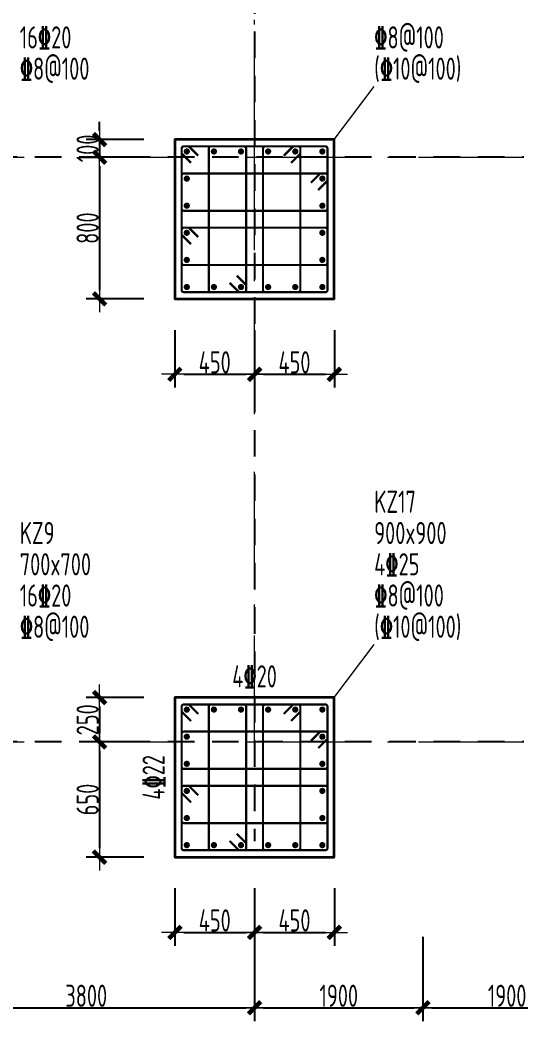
# Model space of a CAD drawing. Header units: millimetres. Extents: x 539196 to 807275, y 431843 to 1156631.
# Drawn here: x 617021 to 622629, y 869509 to 880808 of the extents above; entities that cross this region are included whole.
import ezdxf
from ezdxf.enums import TextEntityAlignment as Align

# ---------------------------------------------------------------- set-up
doc = ezdxf.new("R2010")
doc.units = ezdxf.units.MM
doc.header["$MEASUREMENT"] = 0
for name, pattern in [('DOTE', [2.42, 2, -0.2, 0.02, -0.2]), ('点划线', [1850, 1200, -300, 50, -300]), ('虚线', [500, 300, -200])]:
    doc.linetypes.add(name, pattern=pattern)
doc.layers.add('DOTE', color=1, linetype='DOTE')
for name, color, linetype, lineweight in [('柱原位标注', 7, 'Continuous', 18), ('柱尺寸标注', 3, 'Continuous', 18), ('柱标注引线', 2, 'Continuous', 18), ('柱箍筋', 1, 'Continuous', 25), ('柱纵筋', 1, 'Continuous', 70), ('柱集中标注', 2, 'Continuous', 18), ('砼柱', 2, 'Continuous', 35), ('网格', 9, '点划线', 18), ('轴线标注', 3, 'Continuous', 18)]:
    doc.layers.add(name, color=color, linetype=linetype, lineweight=lineweight)
doc.styles.add('样式 1_yjk_yjk_yjk_yjk', font='yjkeng.shx', dxfattribs={"width": 0.7, "bigfont": 'yjkchn.shx'})
doc.dimstyles.new('盈建科结构_yjk_yjk_yjk_yjk', dxfattribs={"dimscale": 100, "dimtxt": 2.5, "dimasz": 1, "dimexe": 1.5, "dimexo": 0.625, "dimgap": 0.1, "dimtad": 1, "dimdec": 0, "dimrnd": 1, "dimzin": 0, "dimdsep": 46, "dimtxsty": '样式 1_yjk_yjk_yjk_yjk', "dimblk": '_yjkbk', "dimblk1": 'ARCHTICK', "dimblk2": 'ARCHTICK', "dimcen": 0.09, "dimadec": 0, "dimazin": 0, "dimtfac": 1, "dimtdec": 4, "dimtix": 1, "dimtmove": 2, "dimatfit": 3, "dimfxl": 0, "dimtolj": 1, "dimtzin": 0, "dimarcsym": 0})

# ---------------------------------------------------------------- blocks, each defined once
blk = doc.blocks.new('_yjkbk')
blk.add_line((-1, 0), (1.5, 0))
blk.add_lwpolyline([(-0.7, -0.7, 0.5, 0.5, 0), (0.7, 0.7, 0.5, 0.5, 0)], format="xyseb")
blk = doc.blocks.new('*D1450')
at = {"layer": 'Defpoints', "color": 0}
for p in [(618768, 877659), (619668, 877659), (619668, 876809)]:
    blk.add_point(p, dxfattribs=at)
at = {"layer": '柱尺寸标注', "color": 0, "lineweight": -2}
for p, q in [((618768, 877309), (618768, 876659)), ((619668, 877309), (619668, 876659)), ((618868, 876809), (619568, 876809))]:
    blk.add_line(p, q, dxfattribs=at)
at = {"layer": '柱尺寸标注', "color": 0, "lineweight": -2, "xscale": 100, "yscale": 100, "zscale": 100, "rotation": 180}
blk.add_blockref('_yjkbk', (618768, 876809), dxfattribs=at)
at = {"layer": '柱尺寸标注', "color": 0, "lineweight": -2, "xscale": 100, "yscale": 100, "zscale": 100}
blk.add_blockref('_yjkbk', (619668, 876809), dxfattribs=at)
at = {"layer": '柱尺寸标注', "color": 0, "insert": (619218, 876944), "char_height": 250, "attachment_point": 5, "style": '样式 1_yjk_yjk_yjk_yjk'}
blk.add_mtext('\\A1;450', dxfattribs=at)
blk = doc.blocks.new('_ARCHTICK')
at = {"color": 0, "linetype": 'ByBlock', "const_width": 0.15}
blk.add_lwpolyline([(-0.5, -0.5), (0.5, 0.5)], dxfattribs=at)
blk = doc.blocks.new('*D1451')
at = {"layer": 'Defpoints', "color": 0}
for p in [(619668, 877659), (620568, 877659), (620568, 876809)]:
    blk.add_point(p, dxfattribs=at)
at = {"layer": '柱尺寸标注', "color": 0, "lineweight": -2}
for p, q in [((619668, 877309), (619668, 876659)), ((620568, 877309), (620568, 876659)), ((619768, 876809), (620468, 876809))]:
    blk.add_line(p, q, dxfattribs=at)
at = {"layer": '柱尺寸标注', "color": 0, "lineweight": -2, "xscale": 100, "yscale": 100, "zscale": 100, "rotation": 180}
blk.add_blockref('_yjkbk', (619668, 876809), dxfattribs=at)
at = {"layer": '柱尺寸标注', "color": 0, "lineweight": -2, "xscale": 100, "yscale": 100, "zscale": 100}
blk.add_blockref('_yjkbk', (620568, 876809), dxfattribs=at)
at = {"layer": '柱尺寸标注', "color": 0, "insert": (620118, 876944), "char_height": 250, "attachment_point": 5, "style": '样式 1_yjk_yjk_yjk_yjk'}
blk.add_mtext('\\A1;450', dxfattribs=at)
blk = doc.blocks.new('*D1452')
at = {"layer": 'Defpoints', "color": 0}
for p in [(618768, 879459), (617918, 879259), (618768, 879259)]:
    blk.add_point(p, dxfattribs=at)
at = {"layer": '柱尺寸标注', "color": 0, "lineweight": -2}
for p, q in [((617918, 879559), (617918, 879659)), ((618418, 879459), (617768, 879459)), ((617918, 879459), (617918, 879259)), ((618418, 879259), (617768, 879259)), ((617918, 879159), (617918, 879059))]:
    blk.add_line(p, q, dxfattribs=at)
at = {"layer": '柱尺寸标注', "color": 0, "lineweight": -2, "xscale": 100, "yscale": 100, "zscale": 100}
for p, rotation in [((617918, 879459), 270), ((617918, 879259), 90)]:
    blk.add_blockref('_yjkbk', p, dxfattribs=dict(at, rotation=rotation))
at = {"layer": '柱尺寸标注', "color": 0, "insert": (617783, 879359), "char_height": 250, "attachment_point": 5, "rotation": 90, "style": '样式 1_yjk_yjk_yjk_yjk'}
blk.add_mtext('\\A1;100', dxfattribs=at)
blk = doc.blocks.new('*D1453')
at = {"layer": 'Defpoints', "color": 0}
for p in [(618768, 879259), (617918, 877659), (618768, 877659)]:
    blk.add_point(p, dxfattribs=at)
at = {"layer": '柱尺寸标注', "color": 0, "lineweight": -2}
for p, q in [((618418, 879259), (617768, 879259)), ((617918, 879159), (617918, 877759)), ((618418, 877659), (617768, 877659))]:
    blk.add_line(p, q, dxfattribs=at)
at = {"layer": '柱尺寸标注', "color": 0, "lineweight": -2, "xscale": 100, "yscale": 100, "zscale": 100}
for p, rotation in [((617918, 879259), 90), ((617918, 877659), 270)]:
    blk.add_blockref('_yjkbk', p, dxfattribs=dict(at, rotation=rotation))
at = {"layer": '柱尺寸标注', "color": 0, "insert": (617783, 878459), "char_height": 250, "attachment_point": 5, "rotation": 90, "style": '样式 1_yjk_yjk_yjk_yjk'}
blk.add_mtext('\\A1;800', dxfattribs=at)
blk = doc.blocks.new('*D1454')
at = {"layer": 'Defpoints', "color": 0}
for p in [(618768, 871359), (619668, 871359), (619668, 870509)]:
    blk.add_point(p, dxfattribs=at)
at = {"layer": '柱尺寸标注', "color": 0, "lineweight": -2}
for p, q in [((618768, 871009), (618768, 870359)), ((619668, 871009), (619668, 870359)), ((618868, 870509), (619568, 870509))]:
    blk.add_line(p, q, dxfattribs=at)
at = {"layer": '柱尺寸标注', "color": 0, "lineweight": -2, "xscale": 100, "yscale": 100, "zscale": 100, "rotation": 180}
blk.add_blockref('_yjkbk', (618768, 870509), dxfattribs=at)
at = {"layer": '柱尺寸标注', "color": 0, "lineweight": -2, "xscale": 100, "yscale": 100, "zscale": 100}
blk.add_blockref('_yjkbk', (619668, 870509), dxfattribs=at)
at = {"layer": '柱尺寸标注', "color": 0, "insert": (619218, 870644), "char_height": 250, "attachment_point": 5, "style": '样式 1_yjk_yjk_yjk_yjk'}
blk.add_mtext('\\A1;450', dxfattribs=at)
blk = doc.blocks.new('*D1455')
at = {"layer": 'Defpoints', "color": 0}
for p in [(619668, 871359), (620568, 871359), (620568, 870509)]:
    blk.add_point(p, dxfattribs=at)
at = {"layer": '柱尺寸标注', "color": 0, "lineweight": -2}
for p, q in [((619668, 871009), (619668, 870359)), ((620568, 871009), (620568, 870359)), ((619768, 870509), (620468, 870509))]:
    blk.add_line(p, q, dxfattribs=at)
at = {"layer": '柱尺寸标注', "color": 0, "lineweight": -2, "xscale": 100, "yscale": 100, "zscale": 100, "rotation": 180}
blk.add_blockref('_yjkbk', (619668, 870509), dxfattribs=at)
at = {"layer": '柱尺寸标注', "color": 0, "lineweight": -2, "xscale": 100, "yscale": 100, "zscale": 100}
blk.add_blockref('_yjkbk', (620568, 870509), dxfattribs=at)
at = {"layer": '柱尺寸标注', "color": 0, "insert": (620118, 870644), "char_height": 250, "attachment_point": 5, "style": '样式 1_yjk_yjk_yjk_yjk'}
blk.add_mtext('\\A1;450', dxfattribs=at)
blk = doc.blocks.new('*D1456')
at = {"layer": 'Defpoints', "color": 0}
for p in [(618768, 873159), (617918, 872659), (618768, 872659)]:
    blk.add_point(p, dxfattribs=at)
at = {"layer": '柱尺寸标注', "color": 0, "lineweight": -2}
for p, q in [((618418, 873159), (617768, 873159)), ((617918, 873059), (617918, 872759)), ((618418, 872659), (617768, 872659))]:
    blk.add_line(p, q, dxfattribs=at)
at = {"layer": '柱尺寸标注', "color": 0, "lineweight": -2, "xscale": 100, "yscale": 100, "zscale": 100}
for p, rotation in [((617918, 873159), 90), ((617918, 872659), 270)]:
    blk.add_blockref('_yjkbk', p, dxfattribs=dict(at, rotation=rotation))
at = {"layer": '柱尺寸标注', "color": 0, "insert": (617783, 872909), "char_height": 250, "attachment_point": 5, "rotation": 90, "style": '样式 1_yjk_yjk_yjk_yjk'}
blk.add_mtext('\\A1;250', dxfattribs=at)
blk = doc.blocks.new('*D1457')
at = {"layer": 'Defpoints', "color": 0}
for p in [(618768, 872659), (617918, 871359), (618768, 871359)]:
    blk.add_point(p, dxfattribs=at)
at = {"layer": '柱尺寸标注', "color": 0, "lineweight": -2}
for p, q in [((618418, 872659), (617768, 872659)), ((617918, 872559), (617918, 871459)), ((618418, 871359), (617768, 871359))]:
    blk.add_line(p, q, dxfattribs=at)
at = {"layer": '柱尺寸标注', "color": 0, "lineweight": -2, "xscale": 100, "yscale": 100, "zscale": 100}
for p, rotation in [((617918, 872659), 90), ((617918, 871359), 270)]:
    blk.add_blockref('_yjkbk', p, dxfattribs=dict(at, rotation=rotation))
at = {"layer": '柱尺寸标注', "color": 0, "insert": (617783, 872009), "char_height": 250, "attachment_point": 5, "rotation": 90, "style": '样式 1_yjk_yjk_yjk_yjk'}
blk.add_mtext('\\A1;650', dxfattribs=at)
blk = doc.blocks.new('*D1580')
at = {"layer": 'Defpoints', "color": 0}
for p in [(615868, 872659), (619668, 872659), (619668, 869659)]:
    blk.add_point(p, dxfattribs=at)
at = {"layer": '轴线标注', "color": 0, "lineweight": -2}
for p, q in [((615868, 870459), (615868, 869509)), ((619668, 870459), (619668, 869509)), ((615968, 869659), (619568, 869659))]:
    blk.add_line(p, q, dxfattribs=at)
at = {"layer": '轴线标注', "color": 0, "lineweight": -2, "xscale": 100, "yscale": 100, "zscale": 100, "rotation": 180}
blk.add_blockref('_yjkbk', (615868, 869659), dxfattribs=at)
at = {"layer": '轴线标注', "color": 0, "lineweight": -2, "xscale": 100, "yscale": 100, "zscale": 100}
blk.add_blockref('_yjkbk', (619668, 869659), dxfattribs=at)
at = {"layer": '轴线标注', "color": 0, "insert": (617768, 869794), "char_height": 250, "attachment_point": 5, "style": '样式 1_yjk_yjk_yjk_yjk'}
blk.add_mtext('\\A1;3800', dxfattribs=at)
blk = doc.blocks.new('*D1582')
at = {"layer": 'Defpoints', "color": 0}
for p in [(619668, 872659), (621568, 872659), (621568, 869659)]:
    blk.add_point(p, dxfattribs=at)
at = {"layer": '轴线标注', "color": 0, "lineweight": -2}
for p, q in [((619668, 870459), (619668, 869509)), ((621568, 870459), (621568, 869509)), ((619768, 869659), (621468, 869659))]:
    blk.add_line(p, q, dxfattribs=at)
at = {"layer": '轴线标注', "color": 0, "lineweight": -2, "xscale": 100, "yscale": 100, "zscale": 100, "rotation": 180}
blk.add_blockref('_yjkbk', (619668, 869659), dxfattribs=at)
at = {"layer": '轴线标注', "color": 0, "lineweight": -2, "xscale": 100, "yscale": 100, "zscale": 100}
blk.add_blockref('_yjkbk', (621568, 869659), dxfattribs=at)
at = {"layer": '轴线标注', "color": 0, "insert": (620618, 869794), "char_height": 250, "attachment_point": 5, "style": '样式 1_yjk_yjk_yjk_yjk'}
blk.add_mtext('\\A1;1900', dxfattribs=at)
blk = doc.blocks.new('*D1584')
at = {"layer": 'Defpoints', "color": 0}
for p in [(621568, 872659), (623468, 872659), (623468, 869659)]:
    blk.add_point(p, dxfattribs=at)
at = {"layer": '轴线标注', "color": 0, "lineweight": -2}
for p, q in [((621568, 870459), (621568, 869509)), ((623468, 870459), (623468, 869509)), ((621668, 869659), (623368, 869659))]:
    blk.add_line(p, q, dxfattribs=at)
at = {"layer": '轴线标注', "color": 0, "lineweight": -2, "xscale": 100, "yscale": 100, "zscale": 100, "rotation": 180}
blk.add_blockref('_yjkbk', (621568, 869659), dxfattribs=at)
at = {"layer": '轴线标注', "color": 0, "lineweight": -2, "xscale": 100, "yscale": 100, "zscale": 100}
blk.add_blockref('_yjkbk', (623468, 869659), dxfattribs=at)
at = {"layer": '轴线标注', "color": 0, "insert": (622518, 869794), "char_height": 250, "attachment_point": 5, "style": '样式 1_yjk_yjk_yjk_yjk'}
blk.add_mtext('\\A1;1900', dxfattribs=at)
blk = doc.blocks.new('jzzw')
at = {"layer": 'DOTE', "color": 1, "linetype": '虚线'}
for p, q in [((921186, 872969), (921186, 834829)), ((952506, 842549), (911886, 842549)), ((952506, 842549), (911886, 842549)), ((952506, 835949), (912186, 835949)), ((952506, 835949), (912186, 835949)), ((952506, 835949), (912186, 835949)), ((952506, 835949), (912186, 835949))]:
    blk.add_line(p, q, dxfattribs=at)

msp = doc.modelspace()

# ---------------------------------------------------------------- linework, layer by layer
at = {"layer": '柱标注引线'}
for p, q in [((620567.6, 879459.2), (621017.6, 880059.2)), ((620567.6, 873159.2), (621017.6, 873759.2))]:
    msp.add_line(p, q, dxfattribs=at)
at = {"layer": '柱箍筋', "const_width": 25}
for points in [[(619031.6, 879276.5), (618933.4, 879374.8, 0.1989124), (618916.6, 879381.7), (618868.8, 879381.7, 0.4142136), (618845.1, 879358), (618845.1, 877760.5, 0.4142136), (618868.8, 877736.7), (620466.3, 877736.7, 0.4142136), (620490.1, 877760.5), (620490.1, 879358, 0.4142136), (620466.3, 879381.7), (618868.8, 879381.7, 0.4142136), (618845.1, 879358), (618845.1, 879310.2, 0.1989124), (618852, 879293.5), (618950.3, 879195.2)], [(619385.5, 877842), (619483.8, 877743.7, 0.1989124), (619500.6, 877736.7), (619548.3, 877736.7, 0.4142136), (619572.1, 877760.5), (619572.1, 879358, 0.4142136), (619548.3, 879381.7), (619174.8, 879381.7, 0.4142136), (619151.1, 879358), (619151.1, 877760.5, 0.4142136), (619174.8, 877736.7), (619548.3, 877736.7, 0.4142136), (619572.1, 877760.5), (619572.1, 877808.2, 0.1989124), (619565.1, 877825), (619466.9, 877923.3)], [(619997.5, 879276.5), (620095.8, 879374.8, -0.1989124), (620112.6, 879381.7), (620160.3, 879381.7, -0.4142136), (620184.1, 879358), (620184.1, 877760.5, -0.4142136), (620160.3, 877736.7), (619786.8, 877736.7, -0.4142136), (619763.1, 877760.5), (619763.1, 879358, -0.4142136), (619786.8, 879381.7), (620160.3, 879381.7, -0.4142136), (620184.1, 879358), (620184.1, 879310.2, -0.1989124), (620177.1, 879293.5), (620078.9, 879195.2)], [(620384.9, 878889.2), (620483.1, 878987.5, 0.1989124), (620490.1, 879004.2), (620490.1, 879052, 0.4142136), (620466.3, 879075.7), (618868.8, 879075.7, 0.4142136), (618845.1, 879052), (618845.1, 878678.5, 0.4142136), (618868.8, 878654.7), (620466.3, 878654.7, 0.4142136), (620490.1, 878678.5), (620490.1, 879052, 0.4142136), (620466.3, 879075.7), (620418.6, 879075.7, 0.1989124), (620401.8, 879068.8), (620303.5, 878970.5)], [(618950.3, 878277.2), (618852, 878375.5, -0.1989124), (618845.1, 878392.2), (618845.1, 878440, -0.4142136), (618868.8, 878463.7), (620466.3, 878463.7, -0.4142136), (620490.1, 878440), (620490.1, 878066.5, -0.4142136), (620466.3, 878042.7), (618868.8, 878042.7, -0.4142136), (618845.1, 878066.5), (618845.1, 878440, -0.4142136), (618868.8, 878463.7), (618916.6, 878463.7, -0.1989124), (618933.4, 878456.8), (619031.6, 878358.5)], [(619031.6, 872976.5), (618933.4, 873074.8, 0.1989124), (618916.6, 873081.7), (618868.8, 873081.7, 0.4142136), (618845.1, 873058), (618845.1, 871460.5, 0.4142136), (618868.8, 871436.7), (620466.3, 871436.7, 0.4142136), (620490.1, 871460.5), (620490.1, 873058, 0.4142136), (620466.3, 873081.7), (618868.8, 873081.7, 0.4142136), (618845.1, 873058), (618845.1, 873010.2, 0.1989124), (618852, 872993.5), (618950.3, 872895.2)], [(619385.5, 871542), (619483.8, 871443.7, 0.1989124), (619500.6, 871436.7), (619548.3, 871436.7, 0.4142136), (619572.1, 871460.5), (619572.1, 873058, 0.4142136), (619548.3, 873081.7), (619174.8, 873081.7, 0.4142136), (619151.1, 873058), (619151.1, 871460.5, 0.4142136), (619174.8, 871436.7), (619548.3, 871436.7, 0.4142136), (619572.1, 871460.5), (619572.1, 871508.2, 0.1989124), (619565.1, 871525), (619466.9, 871623.3)], [(619997.5, 872976.5), (620095.8, 873074.8, -0.1989124), (620112.6, 873081.7), (620160.3, 873081.7, -0.4142136), (620184.1, 873058), (620184.1, 871460.5, -0.4142136), (620160.3, 871436.7), (619786.8, 871436.7, -0.4142136), (619763.1, 871460.5), (619763.1, 873058, -0.4142136), (619786.8, 873081.7), (620160.3, 873081.7, -0.4142136), (620184.1, 873058), (620184.1, 873010.2, -0.1989124), (620177.1, 872993.5), (620078.9, 872895.2)], [(620384.9, 872589.2), (620483.1, 872687.5, 0.1989124), (620490.1, 872704.2), (620490.1, 872752, 0.4142136), (620466.3, 872775.7), (618868.8, 872775.7, 0.4142136), (618845.1, 872752), (618845.1, 872378.5, 0.4142136), (618868.8, 872354.7), (620466.3, 872354.7, 0.4142136), (620490.1, 872378.5), (620490.1, 872752, 0.4142136), (620466.3, 872775.7), (620418.6, 872775.7, 0.1989124), (620401.8, 872768.8), (620303.5, 872670.5)], [(618950.3, 871977.2), (618852, 872075.5, -0.1989124), (618845.1, 872092.2), (618845.1, 872140, -0.4142136), (618868.8, 872163.7), (620466.3, 872163.7, -0.4142136), (620490.1, 872140), (620490.1, 871766.5, -0.4142136), (620466.3, 871742.7), (618868.8, 871742.7, -0.4142136), (618845.1, 871766.5), (618845.1, 872140, -0.4142136), (618868.8, 872163.7), (618916.6, 872163.7, -0.1989124), (618933.4, 872156.8), (619031.6, 872058.5)]]:
    msp.add_lwpolyline(points, format="xyb", dxfattribs=at)
at = {"layer": '柱纵筋', "const_width": 35}
for points in [[(618920.1, 879324.2, 1), (618885.1, 879324.2, 1)], [(619226.1, 879324.2, 1), (619191.1, 879324.2, 1)], [(619532.1, 879324.2, 1), (619497.1, 879324.2, 1)], [(619838.1, 879324.2, 1), (619803.1, 879324.2, 1)], [(620144.1, 879324.2, 1), (620109.1, 879324.2, 1)], [(620450.1, 879324.2, 1), (620415.1, 879324.2, 1)], [(618920.1, 879018.2, 1), (618885.1, 879018.2, 1)], [(620450.1, 879018.2, 1), (620415.1, 879018.2, 1)], [(618920.1, 878712.2, 1), (618885.1, 878712.2, 1)], [(620450.1, 878712.2, 1), (620415.1, 878712.2, 1)], [(618920.1, 878406.2, 1), (618885.1, 878406.2, 1)], [(620450.1, 878406.2, 1), (620415.1, 878406.2, 1)], [(618920.1, 878100.2, 1), (618885.1, 878100.2, 1)], [(620450.1, 878100.2, 1), (620415.1, 878100.2, 1)], [(618920.1, 877794.2, 1), (618885.1, 877794.2, 1)], [(619226.1, 877794.2, 1), (619191.1, 877794.2, 1)], [(619532.1, 877794.2, 1), (619497.1, 877794.2, 1)], [(619838.1, 877794.2, 1), (619803.1, 877794.2, 1)], [(620144.1, 877794.2, 1), (620109.1, 877794.2, 1)], [(620450.1, 877794.2, 1), (620415.1, 877794.2, 1)], [(618920.1, 873024.2, 1), (618885.1, 873024.2, 1)], [(619226.1, 873024.2, 1), (619191.1, 873024.2, 1)], [(619532.1, 873024.2, 1), (619497.1, 873024.2, 1)], [(619838.1, 873024.2, 1), (619803.1, 873024.2, 1)], [(620144.1, 873024.2, 1), (620109.1, 873024.2, 1)], [(620450.1, 873024.2, 1), (620415.1, 873024.2, 1)], [(618920.1, 872718.2, 1), (618885.1, 872718.2, 1)], [(620450.1, 872718.2, 1), (620415.1, 872718.2, 1)], [(618920.1, 872412.2, 1), (618885.1, 872412.2, 1)], [(620450.1, 872412.2, 1), (620415.1, 872412.2, 1)], [(618920.1, 872106.2, 1), (618885.1, 872106.2, 1)], [(620450.1, 872106.2, 1), (620415.1, 872106.2, 1)], [(618920.1, 871800.2, 1), (618885.1, 871800.2, 1)], [(620450.1, 871800.2, 1), (620415.1, 871800.2, 1)], [(618920.1, 871494.2, 1), (618885.1, 871494.2, 1)], [(619226.1, 871494.2, 1), (619191.1, 871494.2, 1)], [(619532.1, 871494.2, 1), (619497.1, 871494.2, 1)], [(619838.1, 871494.2, 1), (619803.1, 871494.2, 1)], [(620144.1, 871494.2, 1), (620109.1, 871494.2, 1)], [(620450.1, 871494.2, 1), (620415.1, 871494.2, 1)]]:
    msp.add_lwpolyline(points, format="xyb", close=True, dxfattribs=at)
at = {"layer": '砼柱'}
for points in [[(620567.6, 879459.2), (618767.6, 879459.2), (618767.6, 877659.2), (620567.6, 877659.2)], [(620567.6, 873159.2), (618767.6, 873159.2), (618767.6, 871359.2), (620567.6, 871359.2)]]:
    msp.add_lwpolyline(points, close=True, dxfattribs=at)
at = {"layer": '网格'}
for p, q in [((619667.6, 879259.2), (619667.6, 882259.2)), ((615867.6, 879259.2), (619667.6, 879259.2)), ((619667.6, 879259.2), (623467.6, 879259.2)), ((619667.6, 872659.2), (619667.6, 879259.2)), ((615867.6, 872659.2), (619667.6, 872659.2)), ((619667.6, 872659.2), (623467.6, 872659.2))]:
    msp.add_line(p, q, dxfattribs=at)

# ---------------------------------------------------------------- block references
msp.add_blockref('jzzw', (-301518.2, 36710.3))

# ---------------------------------------------------------------- texts
at = {"layer": '柱原位标注', "linetype": 'Continuous', "style": '样式 1_yjk_yjk_yjk_yjk', "width": 0.7}
msp.add_text('4\x8420', height=250, dxfattribs=at).set_placement((619667.6, 873199.2), align=Align.BOTTOM_CENTER)
msp.add_text('4\x8422', height=250, rotation=90, dxfattribs=at).set_placement((618727.6, 872259.2), align=Align.BOTTOM_CENTER)
at = {"layer": '柱集中标注', "linetype": 'Continuous', "style": '样式 1_yjk_yjk_yjk_yjk', "width": 0.7}
for s, p in [('\x848@100', (621017.6, 880412)), ('16\x8420', (617017.6, 880412)), ('\x848@100', (617017.6, 880059.2)), ('(\x8410@100)', (621017.6, 880059.2)), ('KZ17', (621017.6, 875170.2)), ('KZ9', (617017.6, 874817.5)), ('900x900', (621017.6, 874817.5)), ('700x700', (617017.6, 874464.7)), ('4\x8425', (621017.6, 874464.7)), ('16\x8420', (617017.6, 874112)), ('\x848@100', (621017.6, 874112)), ('\x848@100', (617017.6, 873759.2)), ('(\x8410@100)', (621017.6, 873759.2))]:
    msp.add_text(s, height=250, dxfattribs=at).set_placement(p, align=Align.BOTTOM_LEFT)

# ---------------------------------------------------------------- dimensions: what is measured, and where the dimension line sits
at = {"layer": '柱尺寸标注'}
for p1, p2, picture, middle in [((618767.6, 879459.2), (618767.6, 879259.2), '*D1452', (617782.6, 879359.2)), ((618767.6, 879259.2), (618767.6, 877659.2), '*D1453', (617782.6, 878459.2)), ((618767.6, 877659.2), (619667.6, 877659.2), '*D1450', (619217.6, 876944.2)), ((619667.6, 877659.2), (620567.6, 877659.2), '*D1451', (620117.6, 876944.2)), ((618767.6, 873159.2), (618767.6, 872659.2), '*D1456', (617782.6, 872909.2)), ((618767.6, 872659.2), (618767.6, 871359.2), '*D1457', (617782.6, 872009.2)), ((618767.6, 871359.2), (619667.6, 871359.2), '*D1454', (619217.6, 870644.2)), ((619667.6, 871359.2), (620567.6, 871359.2), '*D1455', (620117.6, 870644.2))]:
    dim = msp.add_aligned_dim(p1=p1, p2=p2, distance=-850, dimstyle='盈建科结构_yjk_yjk_yjk_yjk', override={"dimscale": 100, "dimtxt": 2.5, "dimasz": 1, "dimexe": 1.5, "dimexo": 3.5, "dimgap": 0.1, "dimtad": 1, "dimlfac": 0.5, "dimrnd": 5, "dimdle": 0, "dimfxlon": 0}, dxfattribs=at)
    dim.commit()
    dim.dimension.update_dxf_attribs({"geometry": picture, "text_midpoint": middle})
at = {"layer": '轴线标注'}
for p1, p2, picture, middle in [((615867.6, 872659.2), (619667.6, 872659.2), '*D1580', (617767.6, 869794.2)), ((619667.6, 872659.2), (621567.6, 872659.2), '*D1582', (620617.6, 869794.2)), ((621567.6, 872659.2), (623467.6, 872659.2), '*D1584', (622517.6, 869794.2))]:
    dim = msp.add_aligned_dim(p1=p1, p2=p2, distance=-3000, dimstyle='盈建科结构_yjk_yjk_yjk_yjk', override={"dimscale": 100, "dimtxt": 2.5, "dimasz": 1, "dimexe": 1.5, "dimexo": 22, "dimgap": 0.1, "dimtad": 1, "dimlfac": 1, "dimrnd": 5, "dimdle": 0, "dimfxlon": 0}, dxfattribs=at)
    dim.commit()
    dim.dimension.update_dxf_attribs({"geometry": picture, "text_midpoint": middle})

doc.saveas('drawing.dxf')
